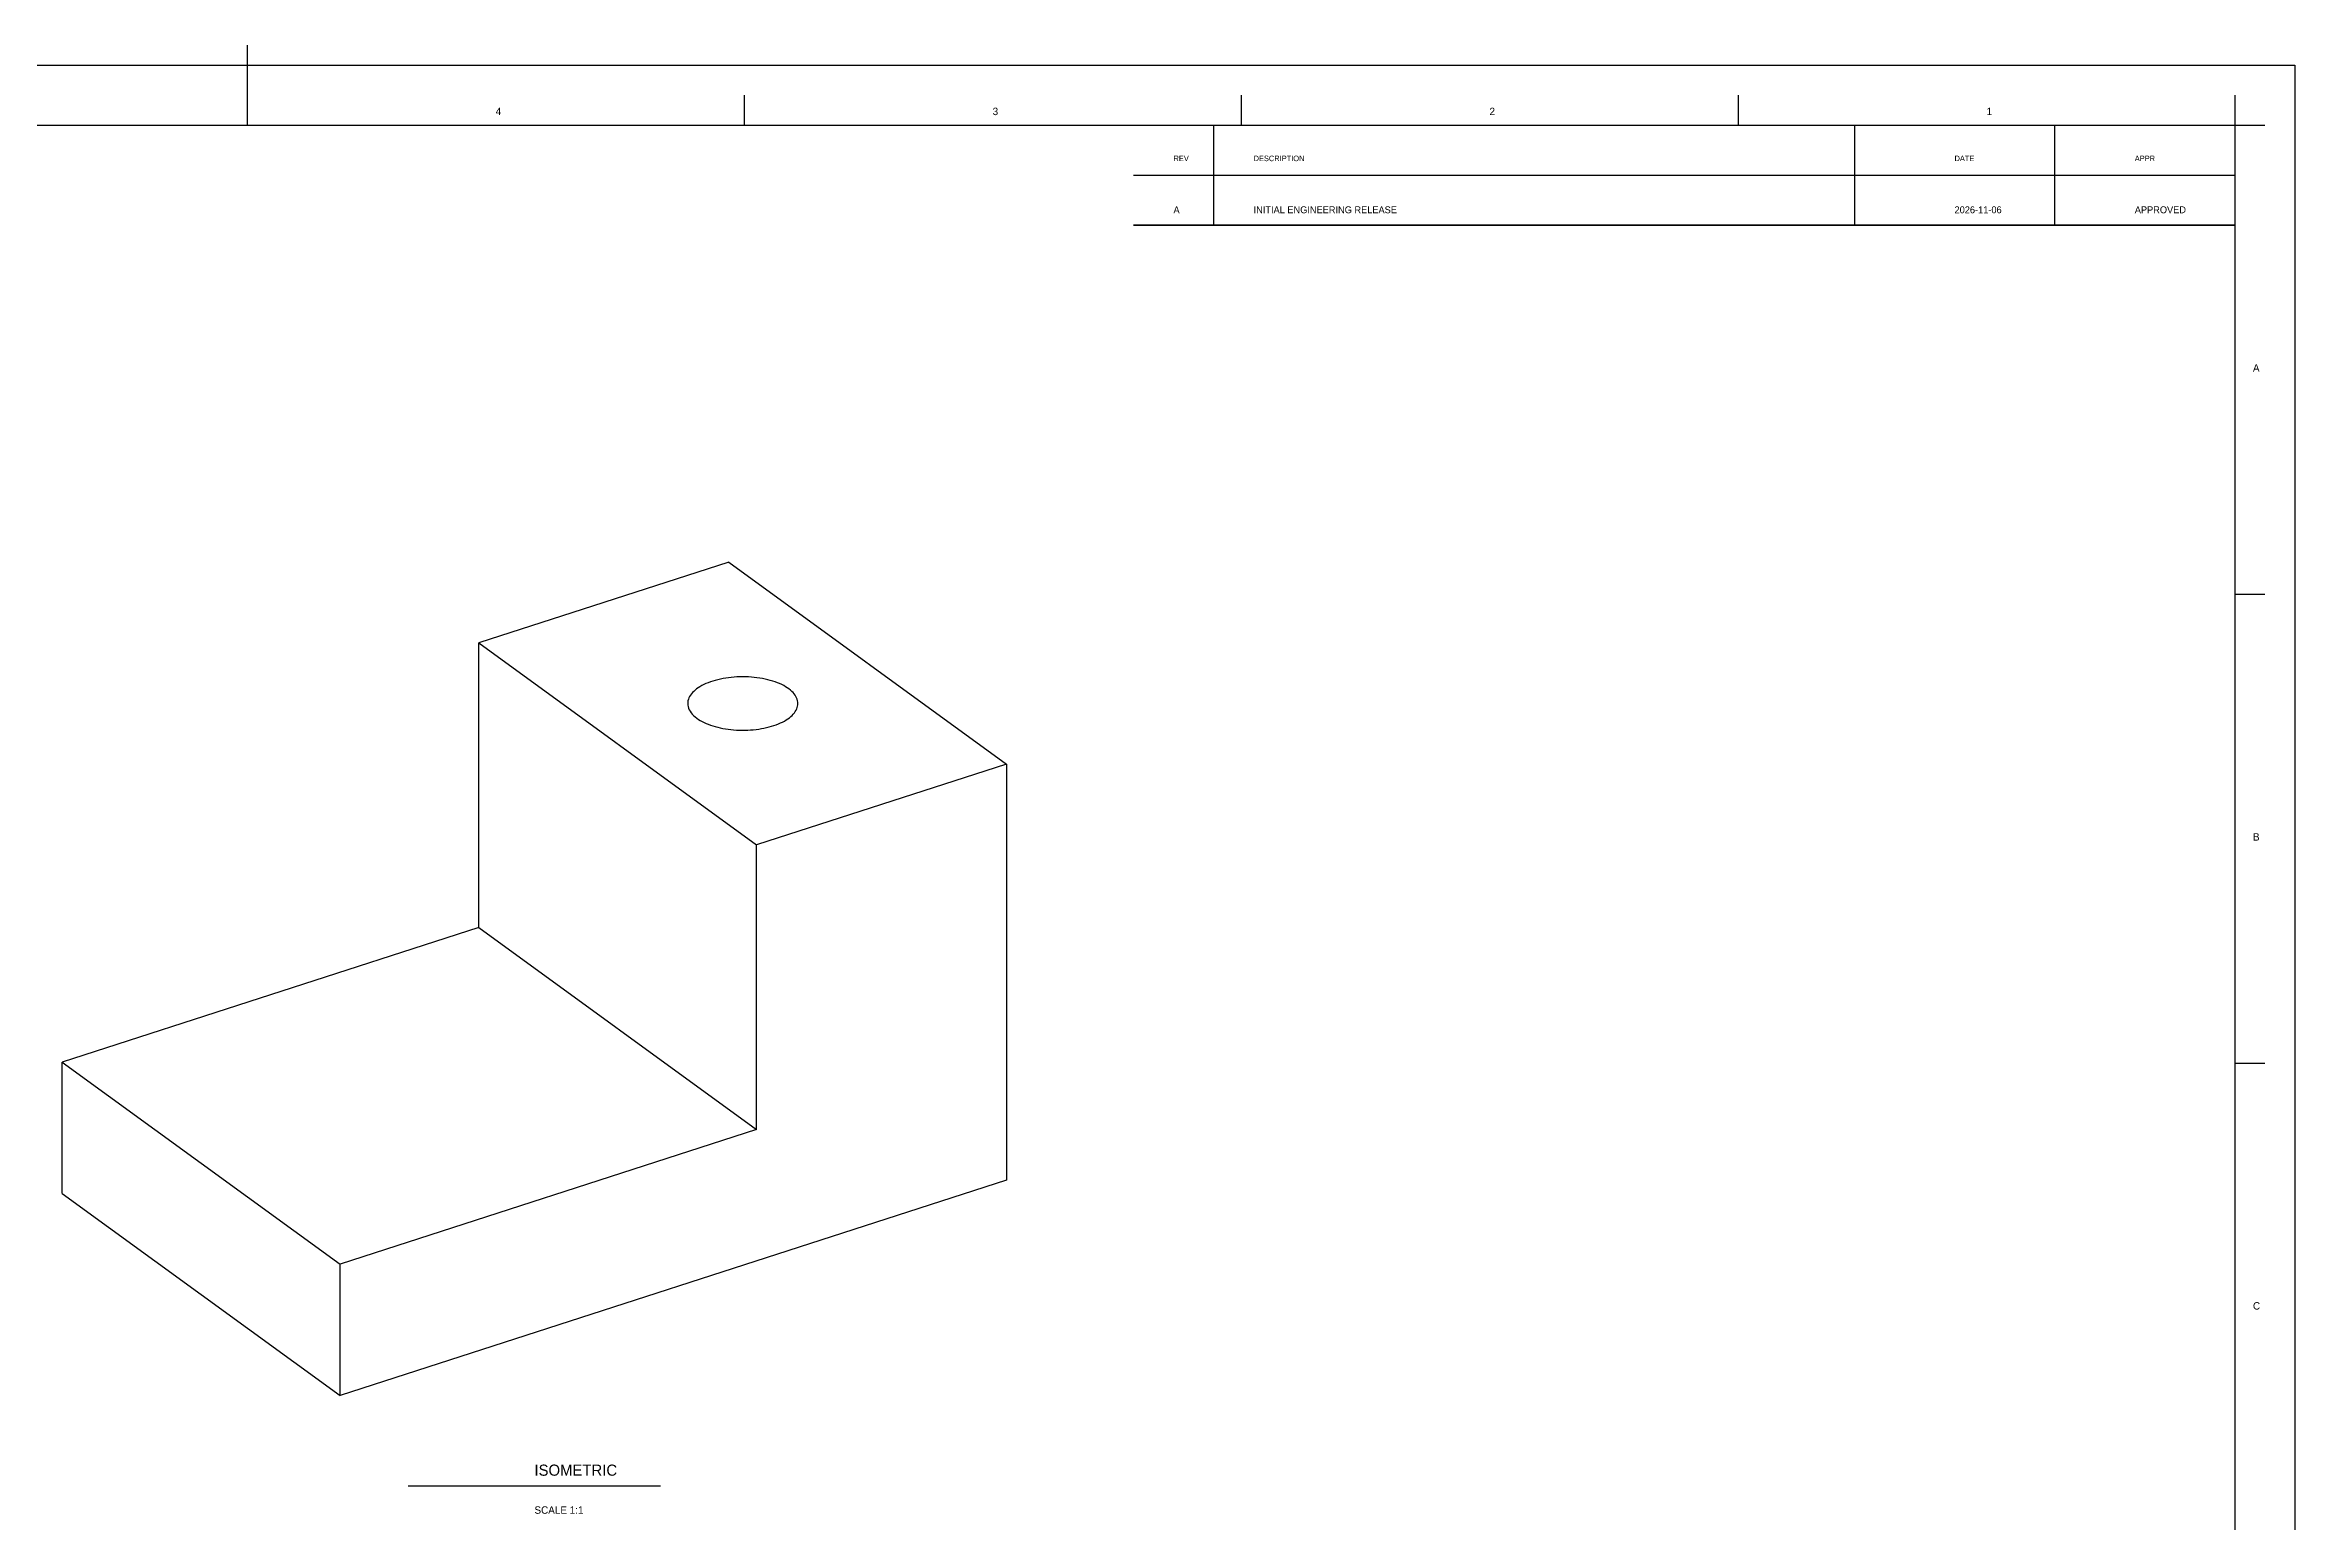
# Model space of a CAD drawing. Header units: metres. Extents: x 0 to 1587, y -826 to 297.
# Drawn here: x 731 to 1580, y -261 to 297 of the extents above; entities that cross this region are included whole.
import ezdxf

# ---------------------------------------------------------------- set-up
doc = ezdxf.new("R2010")
doc.units = ezdxf.units.M
for name, color, linetype in [('ANNOTATIONS', 3, 'CONTINUOUS'), ('BORDER', 7, 'CONTINUOUS'), ('TITLE_BLOCK', 7, 'CONTINUOUS'), ('VISIBLE', 7, 'CONTINUOUS')]:
    doc.layers.add(name, color=color, linetype=linetype)

msp = doc.modelspace()

# ---------------------------------------------------------------- linework, layer by layer
at = {"layer": 'BORDER'}
for p, q in [((7.56, 289.44), (1579.84, 289.44)), ((806.93, 297), (806.93, 278.1)), ((1579.84, 289.44), (1579.84, -817.96)), ((806.93, 278.1), (806.93, 266.76)), ((994.47, 278.1), (994.47, 266.76)), ((1182.05, 278.1), (1182.05, 266.76)), ((1369.63, 278.1), (1369.63, 266.76)), ((1557.17, 278.1), (1557.17, 266.76)), ((56.69, 266.76), (1557.17, 266.76)), ((1171.65, 266.76), (1171.65, 228.97)), ((1413.54, 266.76), (1413.54, 228.97)), ((1489.13, 266.76), (1489.13, 228.97)), ((1557.17, 266.76), (1557.17, -795.28)), ((1557.17, 266.76), (1568.5, 266.76)), ((1141.42, 247.87), (1557.17, 247.87)), ((1141.42, 228.97), (1557.17, 228.97)), ((1557.17, 89.77), (1568.5, 89.77)), ((1557.17, -87.26), (1568.5, -87.26)), ((867.7, -246.76), (962.95, -246.76))]:
    msp.add_line(p, q, dxfattribs=at)
at = {"layer": 'TITLE_BLOCK'}
for p, q in [((1141.42, 266.76), (1557.17, 266.76)), ((1557.17, 266.76), (1557.17, 228.97)), ((1557.17, 228.97), (1141.42, 228.97))]:
    msp.add_line(p, q, dxfattribs=at)
at = {"layer": 'VISIBLE'}
for p, q in [((988.71, 101.86), (894.37, 71.35)), ((988.71, 101.86), (1093.54, 25.59)), ((894.37, -36.06), (894.37, 71.35)), ((894.37, 71.35), (999.2, -4.92)), ((973.88, 51.08), (973.62, 50.57)), ((974.18, 51.58), (973.88, 51.08)), ((974.55, 52.08), (974.18, 51.58)), ((974.96, 52.57), (974.55, 52.08)), ((975.43, 53.05), (974.96, 52.57)), ((975.95, 53.51), (975.43, 53.05)), ((976.52, 53.96), (975.95, 53.51)), ((977.14, 54.4), (976.52, 53.96)), ((977.8, 54.82), (977.14, 54.4)), ((978.51, 55.22), (977.8, 54.82)), ((979.26, 55.6), (978.51, 55.22)), ((980.04, 55.96), (979.26, 55.6)), ((980.87, 56.3), (980.04, 55.96)), ((981.73, 56.63), (980.87, 56.3)), ((982.63, 56.93), (981.73, 56.63)), ((983.56, 57.2), (982.63, 56.93)), ((984.52, 57.46), (983.56, 57.2)), ((985.5, 57.68), (984.52, 57.46)), ((986.51, 57.88), (985.5, 57.68)), ((987.53, 58.06), (986.51, 57.88)), ((988.57, 58.21), (987.53, 58.06)), ((989.63, 58.33), (988.57, 58.21)), ((990.7, 58.43), (989.63, 58.33)), ((991.78, 58.5), (990.7, 58.43)), ((992.86, 58.54), (991.78, 58.5)), ((993.95, 58.55), (992.86, 58.54)), ((995.05, 58.54), (993.95, 58.55)), ((996.13, 58.5), (995.05, 58.54)), ((997.21, 58.43), (996.13, 58.5)), ((998.28, 58.33), (997.21, 58.43)), ((999.33, 58.21), (998.28, 58.33)), ((1000.38, 58.06), (999.33, 58.21)), ((1001.4, 57.88), (1000.38, 58.06)), ((1002.4, 57.68), (1001.4, 57.88)), ((1003.39, 57.46), (1002.4, 57.68)), ((1004.35, 57.2), (1003.39, 57.46)), ((1005.28, 56.93), (1004.35, 57.2)), ((1006.18, 56.63), (1005.28, 56.93)), ((1007.04, 56.3), (1006.18, 56.63)), ((1007.87, 55.96), (1007.04, 56.3)), ((1008.65, 55.6), (1007.87, 55.96)), ((1009.4, 55.22), (1008.65, 55.6)), ((1010.11, 54.82), (1009.4, 55.22)), ((1010.77, 54.4), (1010.11, 54.82)), ((1011.39, 53.96), (1010.77, 54.4)), ((1011.96, 53.51), (1011.39, 53.96)), ((1012.48, 53.05), (1011.96, 53.51)), ((1012.95, 52.57), (1012.48, 53.05)), ((1013.36, 52.08), (1012.95, 52.57)), ((1013.73, 51.58), (1013.36, 52.08)), ((1014.03, 51.08), (1013.73, 51.58)), ((1014.29, 50.57), (1014.03, 51.08)), ((973.2, 49), (973.17, 48.47)), ((973.17, 48.47), (973.2, 47.87)), ((973.28, 49.53), (973.2, 49)), ((973.2, 47.87), (973.31, 47.28)), ((973.42, 50.05), (973.28, 49.53)), ((973.31, 47.28), (973.49, 46.7)), ((973.62, 50.57), (973.42, 50.05)), ((973.49, 46.7), (973.74, 46.12)), ((973.74, 46.12), (974.06, 45.55)), ((974.06, 45.55), (974.45, 44.99)), ((974.45, 44.99), (974.9, 44.44)), ((974.9, 44.44), (975.42, 43.9)), ((975.42, 43.9), (976.01, 43.38)), ((976.01, 43.38), (976.66, 42.88)), ((976.66, 42.88), (977.27, 42.45)), ((1010.32, 42.25), (1010.96, 42.67)), ((1010.96, 42.67), (1011.54, 43.1)), ((1011.54, 43.1), (1012.09, 43.54)), ((1012.09, 43.54), (1012.59, 44)), ((1012.59, 44), (1013.03, 44.47)), ((1013.03, 44.47), (1013.43, 44.94)), ((1013.43, 44.94), (1013.77, 45.43)), ((1013.77, 45.43), (1014.07, 45.92)), ((1014.07, 45.92), (1014.31, 46.42)), ((1014.48, 50.05), (1014.29, 50.57)), ((1014.31, 46.42), (1014.5, 46.93)), ((1014.63, 49.53), (1014.48, 50.05)), ((1014.5, 46.93), (1014.63, 47.44)), ((1014.71, 49), (1014.63, 49.53)), ((1014.63, 47.44), (1014.71, 47.95)), ((1014.74, 48.47), (1014.71, 49)), ((1014.71, 47.95), (1014.74, 48.47)), ((977.27, 42.45), (977.93, 42.05)), ((977.93, 42.05), (978.62, 41.66)), ((978.62, 41.66), (979.36, 41.29)), ((979.36, 41.29), (980.13, 40.94)), ((980.13, 40.94), (980.94, 40.61)), ((980.94, 40.61), (981.78, 40.3)), ((981.78, 40.3), (982.66, 40.01)), ((982.66, 40.01), (983.57, 39.74)), ((983.57, 39.74), (984.5, 39.49)), ((984.5, 39.49), (985.46, 39.27)), ((985.46, 39.27), (986.44, 39.07)), ((986.44, 39.07), (987.44, 38.89)), ((987.44, 38.89), (988.46, 38.75)), ((988.46, 38.75), (989.48, 38.62)), ((989.48, 38.62), (990.52, 38.52)), ((990.52, 38.52), (991.57, 38.45)), ((991.57, 38.45), (992.63, 38.41)), ((992.63, 38.41), (993.69, 38.39)), ((993.69, 38.39), (994.76, 38.39)), ((994.76, 38.39), (995.82, 38.43)), ((995.82, 38.43), (996.88, 38.49)), ((996.88, 38.49), (997.92, 38.57)), ((997.92, 38.57), (998.96, 38.68)), ((998.96, 38.68), (999.98, 38.82)), ((999.98, 38.82), (1000.98, 38.98)), ((1000.98, 38.98), (1001.97, 39.17)), ((1001.97, 39.17), (1002.94, 39.38)), ((1002.94, 39.38), (1003.89, 39.61)), ((1003.89, 39.61), (1004.81, 39.87)), ((1004.81, 39.87), (1005.7, 40.15)), ((1005.7, 40.15), (1006.56, 40.45)), ((1006.56, 40.45), (1007.39, 40.78)), ((1007.39, 40.78), (1008.18, 41.12)), ((1008.18, 41.12), (1008.93, 41.48)), ((1008.93, 41.48), (1009.65, 41.86)), ((1009.65, 41.86), (1010.32, 42.25)), ((1093.54, 25.59), (999.2, -4.92)), ((1093.54, 25.59), (1093.54, -131.4)), ((999.2, -112.34), (999.2, -4.92)), ((894.37, -36.06), (737.13, -86.91)), ((894.37, -36.06), (999.2, -112.34)), ((737.13, -136.49), (737.13, -86.91)), ((737.13, -86.91), (841.96, -163.18)), ((999.2, -112.34), (841.96, -163.18)), ((1093.54, -131.4), (841.96, -212.76)), ((737.13, -136.49), (841.96, -212.76)), ((841.96, -212.76), (841.96, -163.18))]:
    msp.add_line(p, q, dxfattribs=at)

# ---------------------------------------------------------------- texts
at = {"layer": 'ANNOTATIONS'}
for s, height, p in [('ISOMETRIC', 4.2, (915.33, -242.98)), ('SCALE 1:1', 2.8, (915.33, -257.34))]:
    msp.add_text(s, height=height, dxfattribs=at).set_placement(p)
at = {"layer": 'BORDER'}
for s, p in [('4', (900.7, 270.54)), ('3', (1088.28, 270.54)), ('2', (1275.82, 270.54)), ('1', (1463.4, 270.54)), ('A', (1563.97, 173.71)), ('B', (1563.97, -3.28)), ('C', (1563.97, -180.28))]:
    msp.add_text(s, height=2.8, dxfattribs=at).set_placement(p)
at = {"layer": 'TITLE_BLOCK'}
for s, height, p in [('REV', 2.1, (1156.54, 253.16)), ('DESCRIPTION', 2.1, (1186.77, 253.16)), ('DATE', 2.1, (1451.34, 253.16)), ('APPR', 2.1, (1519.37, 253.16)), ('A', 2.6, (1156.54, 233.5)), ('INITIAL ENGINEERING RELEASE', 2.6, (1186.77, 233.5)), ('2026-11-06', 2.6, (1451.34, 233.5)), ('APPROVED', 2.6, (1519.37, 233.5))]:
    msp.add_text(s, height=height, dxfattribs=at).set_placement(p)

doc.saveas('drawing.dxf')
